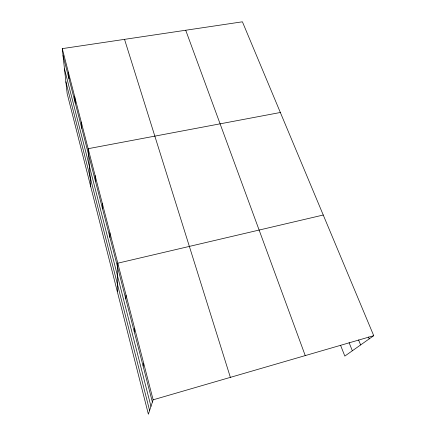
<?xml version="1.0" encoding="UTF-8"?>
<svg xmlns="http://www.w3.org/2000/svg" width="436" height="436" viewBox="0 0 436 436"><rect width="100%" height="100%" fill="white"/><g stroke="black" fill="none" stroke-linecap="round" stroke-linejoin="round"><path stroke-width="0.65" d="M117.306 291.58L117.785 263.186L323.25 215.024M125.802 299.003L126.026 295.036M134.261 331.807L134.648 328.352M143.117 366.131L143.673 363.243M62.272 48.63L153.14 399.817L148.371 414.2L67.166 93.636L62.272 48.63L242.411 21.8L373.728 335.682L344.827 356.087L340.609 345.367M153.14 399.817L373.728 335.682M280.353 112.488L88.159 148.692L90.759 186.782M368.447 337.006L369.216 338.87M358.577 339.922L360.621 344.941M349.116 342.701L352.343 350.778M185.72 30.242L305.238 355.596M124.538 39.36L230.371 377.363M63.024 55.557L152.387 402.085M64.468 68.855L150.96 406.379M65.874 81.777L149.597 410.489M68.359 72.174L69.035 78.878M74.698 96.656L75.286 103.119M81.292 122.145L81.794 128.337M95.108 175.539L95.402 181.125M102.346 203.525L102.531 208.757M109.899 232.71L109.959 237.566"/></g></svg>
